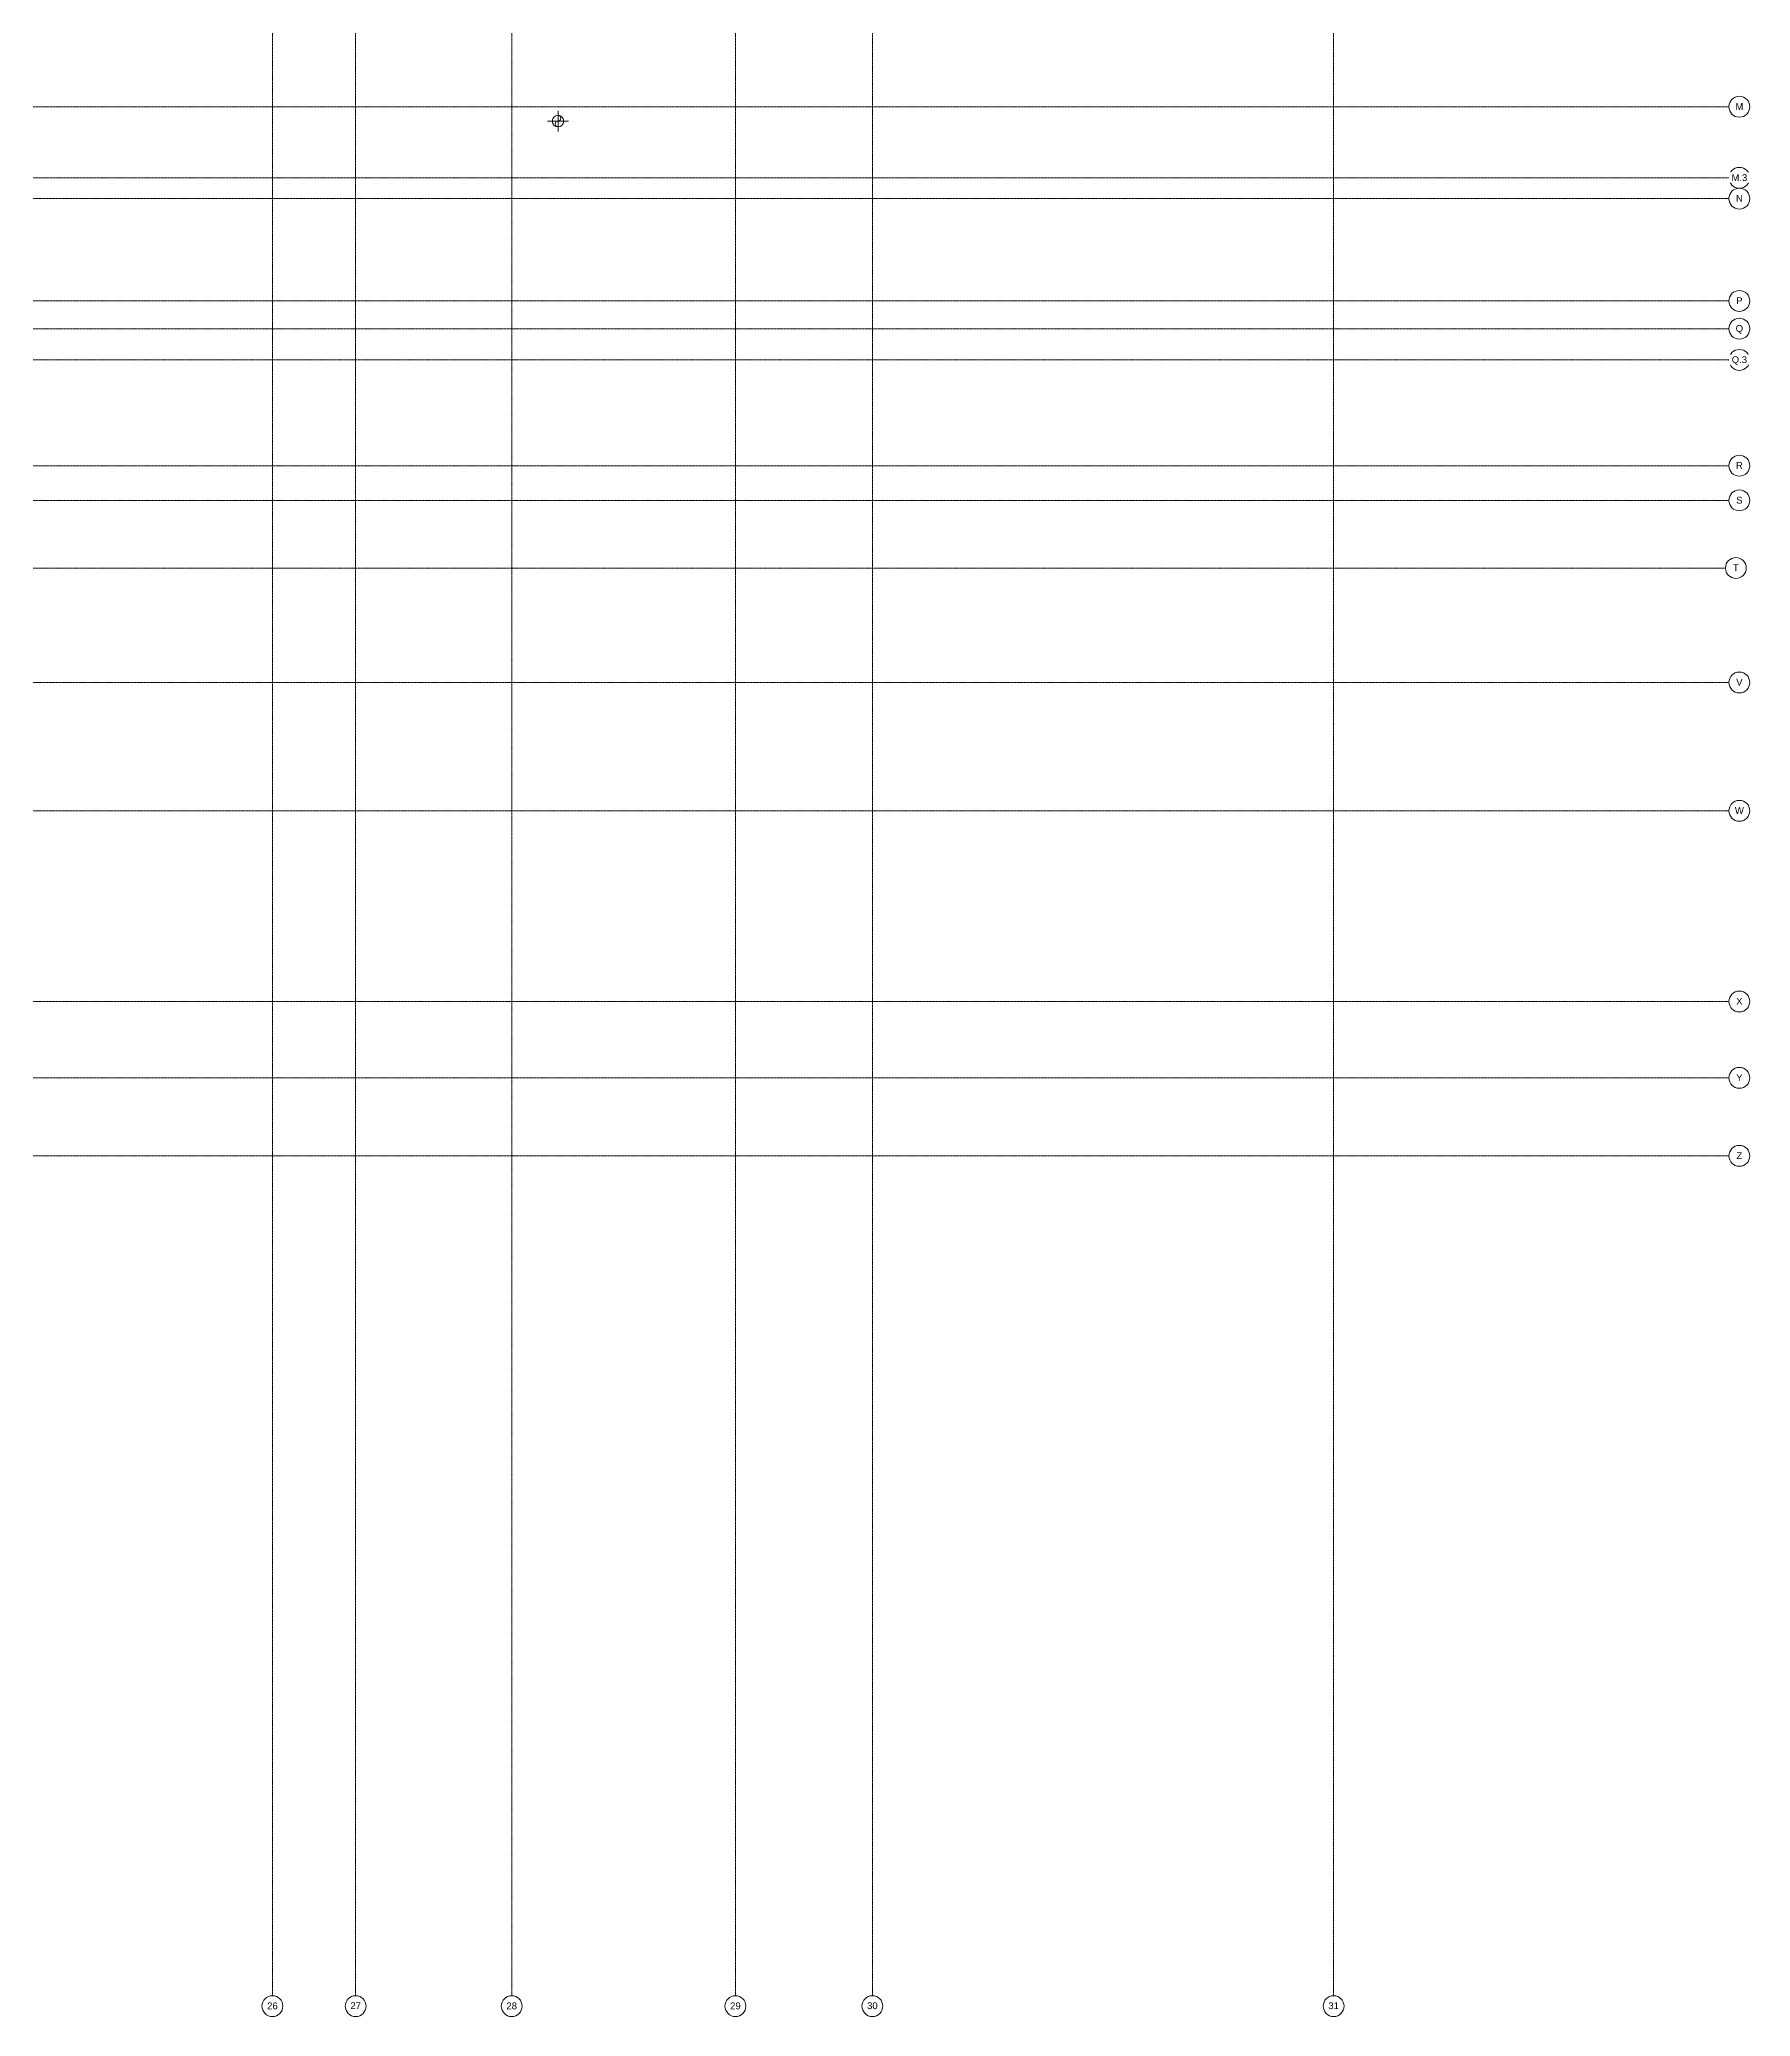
# Model space of a CAD drawing. Header units: inches. Extents: x -3679 to 241, y -496 to 1784.
# Drawn here: x -746 to 240, y -496 to 644 of the extents above; entities that cross this region are included whole.
import ezdxf

# ---------------------------------------------------------------- set-up
doc = ezdxf.new("R2010")
doc.units = ezdxf.units.IN
doc.header["$MEASUREMENT"] = 0
doc.linetypes.add('Grid Line', pattern=[0.875, 0.5, -0.125, 0.125, -0.125])
for name, color, linetype, lineweight in [('P-PIPE', 1, 'Continuous', 9), ('P-PIPE-CNTR', 1, 'Continuous', 9), ('S-GRID', 8, 'Continuous', 9), ('S-GRID-IDEN', 8, 'Continuous', 13)]:
    doc.layers.add(name, color=color, linetype=linetype, lineweight=lineweight)
doc.styles.add('Arial', font='arial.ttf', dxfattribs={"height": 3.934132})

# ---------------------------------------------------------------- blocks, each defined once
blk = doc.blocks.new('Grid - 3_16_-139788-ROOF LEVEL')
at = {"layer": 'S-GRID-IDEN'}
blk.add_circle((0, 0), 0.188, dxfattribs=at)

msp = doc.modelspace()

# ---------------------------------------------------------------- linework, layer by layer
at = {"layer": 'P-PIPE'}
for centre, radius, start, end in [((-447.3, 596.7), 3.31, 0, 180), ((-447.3, 596.7), 3.31, 180, 0), ((-447.3, 595.1), 1.66, 90, 270), ((-447.3, 598.4), 1.66, 270, 90)]:
    msp.add_arc(centre, radius, start, end, dxfattribs=at)
at = {"layer": 'P-PIPE-CNTR'}
for p, q in [((-453.3, 596.7), (-441.3, 596.7)), ((-447.3, 590.7), (-447.3, 602.7)), ((-447.3, 596.7), (-447.3, 596.7))]:
    msp.add_line(p, q, dxfattribs=at)

# ---------------------------------------------------------------- block references
at = {"layer": 'S-GRID-IDEN', "xscale": 31.99999999999999, "yscale": 31.99999999999999, "zscale": 31.99999999999999}
for p, rotation in [((234, 605), 269.9999999999996), ((234, 552), 90), ((234, 493), 269.9999999999996), ((234, 477), 269.9999999999996), ((234, 459), 269.9999999999996), ((234, 398), 269.9999999999996), ((234, 378), 269.9999999999996), ((232, 339), 269.9999999999996), ((234, 273), 90), ((234, 199), 90), ((234, 89), 90), ((234, 45), 269.9999999999996), ((234, 0), 269.9999999999996), ((-564, -490.3), 180), ((-266, -490.3), 180), ((0, -490.3), 180)]:
    msp.add_blockref('Grid - 3_16_-139788-ROOF LEVEL', p, dxfattribs=dict(at, rotation=rotation))
for p in [(-612, -490.3), (-474, -490.3), (-345, -490.3)]:
    msp.add_blockref('Grid - 3_16_-139788-ROOF LEVEL', p, dxfattribs=at)

# ---------------------------------------------------------------- next in the draw order: texts
at = {"layer": 'S-GRID-IDEN', "lineweight": 9, "char_height": 3.93, "attachment_point": 2, "line_spacing_factor": 0.938532, "style": 'Arial', "bg_fill": 3, "box_fill_scale": 1.25, "bg_fill_color": 0, "bg_fill_transparency": 0}
for s, insert, width in [('M', (234, 607.1), 5.424), ('N', (234, 554.1), 4.704), ('P', (234, 495.1), 4.368), ('Q', (234, 479.1), 5.088), ('Q.3', (234, 461.1), 10.56), ('R', (234, 400.1), 4.704), ('S', (234, 380.1), 4.368), ('T', (232, 341.1), 3.984), ('V', (234, 275.1), 4.368), ('W', (234, 201.1), 6.144), ('X', (234, 91.1), 4.368), ('Y', (234, 47.1), 4.272), ('Z', (234, 2.1), 3.984), ('26', (-612, -488.2), 7.296), ('27', (-564, -488.1), 7.296), ('28', (-474, -488.2), 7.296), ('29', (-345, -488.2), 7.296), ('30', (-266, -488.1), 7.296), ('31', (0, -488.1), 7.296)]:
    msp.add_mtext(s, dxfattribs=dict(at, insert=insert, width=width))

# ---------------------------------------------------------------- next in the draw order: linework, layer by layer
at = {"layer": 'S-GRID', "linetype": 'Grid Line'}
for p, q in [((-612, -484.3), (-612, 1771.7)), ((-564, 1771.7), (-564, -484.3)), ((-474, -484.3), (-474, 1771.7)), ((-345, -484.3), (-345, 1771.7)), ((-266, 1771.7), (-266, -484.3)), ((0, 1771.7), (0, -484.3)), ((-3666.4, 605), (228, 605)), ((228, 552), (-3666.4, 552)), ((-3666.4, 493), (228, 493)), ((-3666.4, 477), (228, 477)), ((-3666.4, 459), (228, 459)), ((-3666.4, 398), (228, 398)), ((-3666.4, 378), (228, 378)), ((-3666.4, 339), (226, 339)), ((228, 273), (-3666.4, 273)), ((228, 199), (-3666.4, 199)), ((228, 89), (-3666.4, 89)), ((-3666.4, 45), (228, 45)), ((-3666.4, 0), (228, 0))]:
    msp.add_line(p, q, dxfattribs=at)

# ---------------------------------------------------------------- next in the draw order: block references
at = {"layer": 'S-GRID-IDEN', "xscale": 31.99999999999999, "yscale": 31.99999999999999, "zscale": 31.99999999999999, "rotation": 269.9999999999996}
msp.add_blockref('Grid - 3_16_-139788-ROOF LEVEL', (234, 564), dxfattribs=at)

# ---------------------------------------------------------------- next in the draw order: texts
at = {"layer": 'S-GRID-IDEN', "lineweight": 9, "insert": (234, 566.1), "char_height": 3.93, "width": 10.896, "attachment_point": 2, "line_spacing_factor": 0.938532, "style": 'Arial', "bg_fill": 3, "box_fill_scale": 1.25, "bg_fill_color": 0, "bg_fill_transparency": 0}
msp.add_mtext('M.3', dxfattribs=at)

# ---------------------------------------------------------------- next in the draw order: linework, layer by layer
at = {"layer": 'S-GRID', "linetype": 'Grid Line'}
msp.add_line((-3666.4, 564), (228, 564), dxfattribs=at)

doc.saveas('drawing.dxf')
